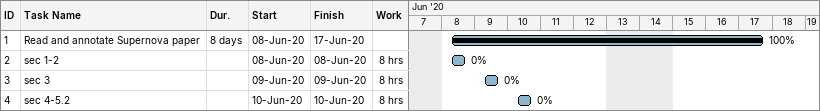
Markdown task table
| ID | Task | Duration | Start | Finish | % complete | Work (h) |
|---|---|---|---|---|---|---|
| 1 | Read and annotate Supernova paper | 8d | 2020-06-08 | 2020-06-17 | 100 |  |
| 2 | sec 1-2 |  | 2020-06-08 | 2020-06-08 | 0 | 8 |
| 3 | sec 3 |  | 2020-06-09 | 2020-06-09 | 0 | 8 |
| 4 | sec 4-5.2 |  | 2020-06-10 | 2020-06-10 | 0 | 8 |
